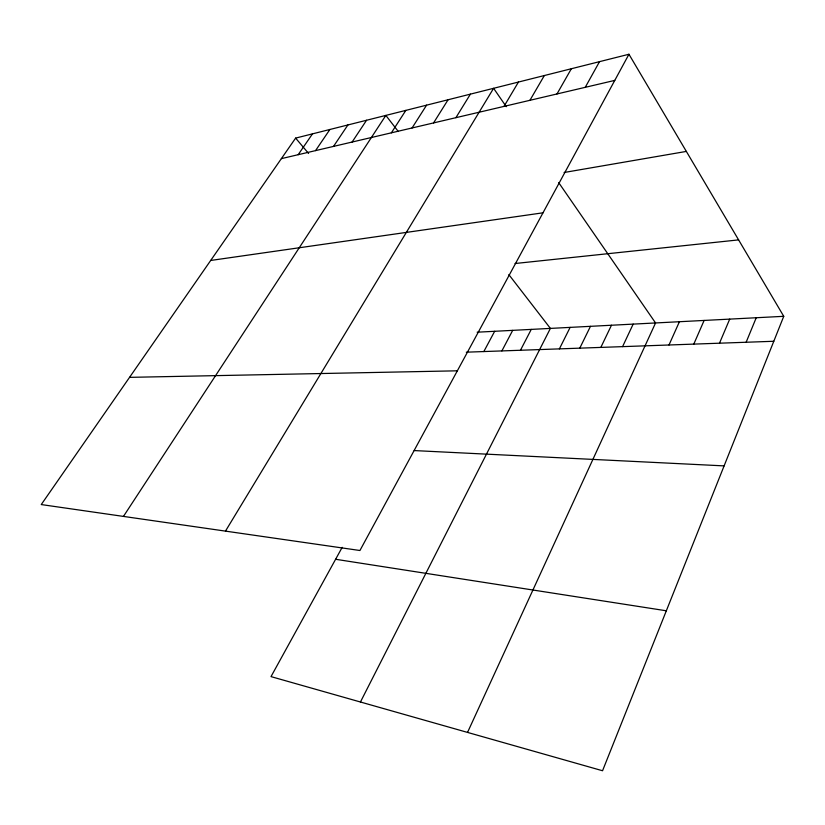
<?xml version="1.0" encoding="UTF-8"?>
<svg xmlns="http://www.w3.org/2000/svg" width="825" height="825" viewBox="0 0 825 825"><rect width="100%" height="100%" fill="white"/><g stroke="black" fill="none" stroke-linecap="round" stroke-linejoin="round"><path stroke-width="1.24" d="M628.949 54.254L359.937 550.502L41.25 504.56L295.628 138.105L628.949 54.254L783.75 316.315L602.549 770.746L271.012 676.613L342.179 547.346M746.14 342.251L756.236 317.738M719.493 343.2L729.712 319.12M693.794 344.108L704.127 320.44M668.993 344.994L679.418 321.719M467.538 732.414L655.555 322.957L558.721 182.665M622.576 346.634L633.157 324.122M600.837 347.407L611.469 325.236M579.789 348.15L590.473 326.329M559.391 348.882L570.127 327.381M360.442 702.003L550.399 328.402L508.85 274.622M520.472 350.254L531.259 329.392M501.878 350.914L512.696 330.361M483.832 351.553L494.67 331.289M585.245 87.326L599.517 61.658M556.988 93.957L571.343 68.743M529.928 100.31L544.345 75.539M503.993 106.394L518.451 82.057M225.472 531.114L493.597 88.306L506.272 106.672M455.895 117.686L470.405 94.143M433.568 122.925L448.078 99.753M412.067 127.968L426.577 105.167M391.349 132.835L405.848 110.385M123.451 516.409L385.853 115.407L398.289 131.515M352.11 142.044L366.548 120.264M333.506 146.407L347.913 124.957M315.542 150.624L329.897 129.484M298.176 154.698L312.479 133.867M281.377 158.637L614.78 80.396M564.094 172.497L686.348 151.418M210.695 260.463L542.994 212.809M515.058 263.515L738.602 239.889M477.159 332.197L783.75 316.315M466.311 352.182L773.798 341.272M129.546 377.355L457.339 370.817M414.212 450.574L724.113 465.888M335.61 559.278L666.332 610.789M295.628 138.105L308.591 153.471"/></g></svg>
